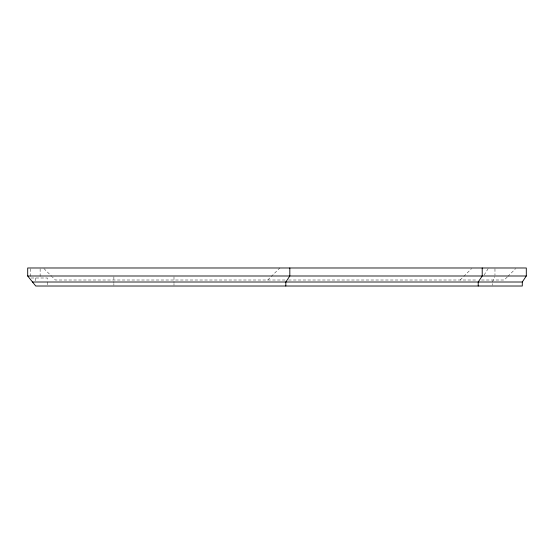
<?xml version="1.0" encoding="UTF-8"?>
<svg xmlns="http://www.w3.org/2000/svg" width="554" height="554" viewBox="0 0 554 554"><rect width="100%" height="100%" fill="white"/><g stroke="black" fill="none" stroke-linecap="round" stroke-linejoin="round"><path stroke-width="0.42" stroke-dasharray="2.77 2.08" d="M492.416 282.007L494.646 276.751M484.092 275.054L488.136 268.69M267.783 280.005L279.805 267.984M460.166 280.005L463.172 277M463.774 276.398L471.593 268.586M507.263 277L504.258 280.005L480.914 280.005M507.866 276.398L515.677 268.586M31.149 278.004L47.339 278.004L47.339 281.21M285.04 280.005L55.358 280.005L52.346 277M288.489 280.005L477.486 280.005M43.932 268.586L51.751 276.398M494.964 268.787L494.964 275.2M492.416 283.613L492.416 285.213M173.991 276.834L173.991 282.678M173.991 283.516L173.991 285.213M113.875 276.834L113.875 282.678M113.875 283.516L113.875 285.213M47.339 282.007L47.339 285.213M40.123 268.815L40.123 276.335M35.719 278.004L35.719 281.21M30.505 268.815L30.505 276.335"/><path stroke-width="0.83" d="M522.29 282.007L526.3 275.996L526.3 267.984L27.7 267.984L27.7 275.996L35.719 286.016L522.29 286.016L522.29 282.007L32.513 282.007M27.7 275.996L526.3 275.996M482.209 267.984L482.209 275.996L478.206 282.007L478.206 286.016M289.825 267.984L289.825 275.996L285.816 282.007L285.816 286.016"/></g></svg>
